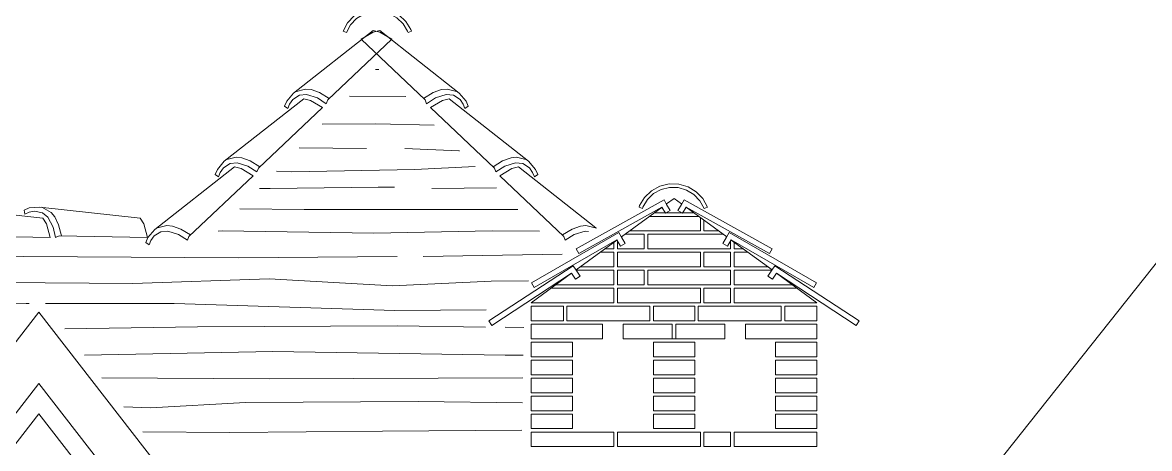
# Model space of a CAD drawing. Header units: millimetres. Extents: x -17502 to -16646, y 1856 to 2034.
# Drawn here: x -16908.244 to -16905.112, y 1876.376 to 1877.56 of the extents above; entities that cross this region are included whole.
import ezdxf

# ---------------------------------------------------------------- set-up
doc = ezdxf.new("R2010")
doc.units = ezdxf.units.MM
doc.layers.get('0').update_dxf_attribs({"lineweight": 9})
doc.layers.add('blocs', color=7, linetype='Continuous')
doc.layers.add('COUPE', color=7, linetype='Continuous', lineweight=9)

msp = doc.modelspace()

# ---------------------------------------------------------------- linework, layer by layer
at = {"lineweight": 9}
for points in [[(-16906.4546, 1877.0556), (-16906.4334, 1877.0711)], [(-16906.4122, 1877.0556), (-16906.4334, 1877.0711)], [(-16906.5798, 1876.9641), (-16906.4668, 1877.0467)], [(-16906.3787, 1877.0311), (-16906.4881, 1877.0311)], [(-16906.287, 1876.9641), (-16906.4, 1877.0467)], [(-16906.5566, 1876.9811), (-16906.3603, 1876.9811), (-16906.3603, 1877.0176)], [(-16906.365, 1877.0211), (-16906.5018, 1877.0211)], [(-16906.3503, 1877.0103), (-16906.3503, 1876.9811), (-16906.3102, 1876.9811)], [(-16906.5702, 1876.9711), (-16906.5165, 1876.9711), (-16906.5165, 1876.9311), (-16906.5903, 1876.9311), (-16906.5903, 1876.9522)], [(-16906.2765, 1876.9522), (-16906.2765, 1876.9311), (-16906.5065, 1876.9311), (-16906.5065, 1876.9711), (-16906.2965, 1876.9711)], [(-16906.7057, 1876.8721), (-16906.592, 1876.9552)], [(-16906.6003, 1876.9491), (-16906.6003, 1876.9311), (-16906.625, 1876.9311)], [(-16906.1611, 1876.8721), (-16906.2748, 1876.9552)], [(-16906.2665, 1876.9491), (-16906.2665, 1876.9311), (-16906.2418, 1876.9311)], [(-16906.6387, 1876.9211), (-16906.6003, 1876.9211), (-16906.6003, 1876.8811), (-16906.6934, 1876.8811)], [(-16906.2281, 1876.9211), (-16906.2665, 1876.9211), (-16906.2665, 1876.8811), (-16906.1734, 1876.8811)], [(-16906.7051, 1876.8711), (-16906.6003, 1876.8711), (-16906.6003, 1876.8311), (-16906.7618, 1876.8311)], [(-16906.1617, 1876.8711), (-16906.2665, 1876.8711), (-16906.2665, 1876.8311), (-16906.1049, 1876.8311)], [(-16906.8303, 1876.7811), (-16906.7179, 1876.8632)], [(-16906.0365, 1876.7811), (-16906.1489, 1876.8632)], [(-16906.7755, 1876.8211), (-16906.6003, 1876.8211), (-16906.6003, 1876.7811), (-16906.8303, 1876.7811)], [(-16906.0913, 1876.8211), (-16906.2665, 1876.8211), (-16906.2665, 1876.7811), (-16906.0365, 1876.7811)], [(-16906.4384, 1876.6811), (-16906.4284, 1876.6811)]]:
    msp.add_lwpolyline(points, dxfattribs=at)
for points in [[(-16906.3603, 1876.9211), (-16906.5903, 1876.9211), (-16906.5903, 1876.8811), (-16906.3603, 1876.8811)], [(-16906.2765, 1876.9211), (-16906.3503, 1876.9211), (-16906.3503, 1876.8811), (-16906.2765, 1876.8811)], [(-16906.5903, 1876.8711), (-16906.5165, 1876.8711), (-16906.5165, 1876.8311), (-16906.5903, 1876.8311)], [(-16906.5065, 1876.8711), (-16906.2765, 1876.8711), (-16906.2765, 1876.8311), (-16906.5065, 1876.8311)], [(-16906.3603, 1876.8211), (-16906.5903, 1876.8211), (-16906.5903, 1876.7811), (-16906.3603, 1876.7811)], [(-16906.2765, 1876.8211), (-16906.3503, 1876.8211), (-16906.3503, 1876.7811), (-16906.2765, 1876.7811)], [(-16908.9418, 1875.9866), (-16908.7929, 1875.9866), (-16908.198, 1876.7548), (-16907.603, 1875.9866), (-16907.4542, 1875.9866), (-16907.4542, 1875.9132), (-16907.6994, 1875.9132), (-16908.198, 1876.557), (-16908.6965, 1875.9132), (-16908.9418, 1875.9132)], [(-16906.7409, 1876.7311), (-16906.8303, 1876.7311), (-16906.8303, 1876.7711), (-16906.7409, 1876.7711)], [(-16906.7309, 1876.7711), (-16906.5009, 1876.7711), (-16906.5009, 1876.7311), (-16906.7309, 1876.7311)], [(-16906.3759, 1876.7311), (-16906.4909, 1876.7311), (-16906.4909, 1876.7711), (-16906.3759, 1876.7711)], [(-16906.1359, 1876.7711), (-16906.3659, 1876.7711), (-16906.3659, 1876.7311), (-16906.1359, 1876.7311)], [(-16906.1259, 1876.7311), (-16906.0365, 1876.7311), (-16906.0365, 1876.7711), (-16906.1259, 1876.7711)], [(-16906.8303, 1876.7211), (-16906.6318, 1876.7211), (-16906.6318, 1876.6811), (-16906.8303, 1876.6811)], [(-16906.5743, 1876.7211), (-16906.4384, 1876.7211), (-16906.4384, 1876.6811), (-16906.5743, 1876.6811)], [(-16906.2925, 1876.7211), (-16906.4284, 1876.7211), (-16906.4284, 1876.6811), (-16906.2925, 1876.6811)], [(-16906.0365, 1876.6811), (-16906.235, 1876.6811), (-16906.235, 1876.7211), (-16906.0365, 1876.7211)], [(-16906.8303, 1876.6311), (-16906.7153, 1876.6311), (-16906.7153, 1876.6711), (-16906.8303, 1876.6711)], [(-16906.3759, 1876.6311), (-16906.4909, 1876.6311), (-16906.4909, 1876.6711), (-16906.3759, 1876.6711)], [(-16906.0365, 1876.6311), (-16906.1515, 1876.6311), (-16906.1515, 1876.6711), (-16906.0365, 1876.6711)], [(-16906.8303, 1876.5811), (-16906.7153, 1876.5811), (-16906.7153, 1876.6211), (-16906.8303, 1876.6211)], [(-16906.3759, 1876.5811), (-16906.4909, 1876.5811), (-16906.4909, 1876.6211), (-16906.3759, 1876.6211)], [(-16906.0365, 1876.5811), (-16906.1515, 1876.5811), (-16906.1515, 1876.6211), (-16906.0365, 1876.6211)], [(-16908.9418, 1875.9132), (-16908.6965, 1875.9132), (-16908.198, 1876.557), (-16907.6994, 1875.9132), (-16907.4542, 1875.9132), (-16907.4542, 1875.8615), (-16907.7247, 1875.8615), (-16908.198, 1876.4725), (-16908.6712, 1875.8615), (-16908.9418, 1875.8615)], [(-16906.8303, 1876.5311), (-16906.7153, 1876.5311), (-16906.7153, 1876.5711), (-16906.8303, 1876.5711)], [(-16906.3759, 1876.5311), (-16906.4909, 1876.5311), (-16906.4909, 1876.5711), (-16906.3759, 1876.5711)], [(-16906.0365, 1876.5311), (-16906.1515, 1876.5311), (-16906.1515, 1876.5711), (-16906.0365, 1876.5711)], [(-16906.8303, 1876.4811), (-16906.7153, 1876.4811), (-16906.7153, 1876.5211), (-16906.8303, 1876.5211)], [(-16906.3759, 1876.4811), (-16906.4909, 1876.4811), (-16906.4909, 1876.5211), (-16906.3759, 1876.5211)], [(-16906.0365, 1876.4811), (-16906.1515, 1876.4811), (-16906.1515, 1876.5211), (-16906.0365, 1876.5211)], [(-16906.8303, 1876.4311), (-16906.7153, 1876.4311), (-16906.7153, 1876.4711), (-16906.8303, 1876.4711)], [(-16906.3759, 1876.4311), (-16906.4909, 1876.4311), (-16906.4909, 1876.4711), (-16906.3759, 1876.4711)], [(-16906.0365, 1876.4311), (-16906.1515, 1876.4311), (-16906.1515, 1876.4711), (-16906.0365, 1876.4711)], [(-16906.8303, 1876.4211), (-16906.6003, 1876.4211), (-16906.6003, 1876.3811), (-16906.8303, 1876.3811)], [(-16906.3603, 1876.4211), (-16906.5903, 1876.4211), (-16906.5903, 1876.3811), (-16906.3603, 1876.3811)], [(-16906.2765, 1876.4211), (-16906.3503, 1876.4211), (-16906.3503, 1876.3811), (-16906.2765, 1876.3811)], [(-16906.0365, 1876.4211), (-16906.2665, 1876.4211), (-16906.2665, 1876.3811), (-16906.0365, 1876.3811)]]:
    msp.add_lwpolyline(points, close=True, dxfattribs=at)
at = {"layer": 'blocs', "lineweight": 9}
for points in [[(-16907.263, 1877.4289), (-16907.2532, 1877.429)], [(-16907.3348, 1877.3551), (-16907.1787, 1877.3539)], [(-16907.4111, 1877.2768), (-16907.2618, 1877.2782), (-16907.1002, 1877.2747)], [(-16907.4746, 1877.2116), (-16907.288, 1877.2096)], [(-16907.1813, 1877.2096), (-16907.0312, 1877.203), (-16907.0292, 1877.2031)], [(-16907.5383, 1877.1462), (-16907.4964, 1877.1443), (-16907.1538, 1877.1508), (-16906.9862, 1877.1598)], [(-16907.5852, 1877.098), (-16907.5557, 1877.0986), (-16907.2555, 1877.1019), (-16907.2098, 1877.1019)], [(-16907.1066, 1877.0986), (-16906.927, 1877.1002)], [(-16907.6399, 1877.0418), (-16907.4612, 1877.0399), (-16907.0369, 1877.0399), (-16906.8672, 1877.0399)], [(-16907.7002, 1876.9799), (-16907.6888, 1876.9811), (-16907.2679, 1876.9745), (-16906.9383, 1876.9811), (-16906.8076, 1876.9798)], [(-16908.8962, 1876.8995), (-16908.2403, 1876.9093), (-16907.6431, 1876.9061), (-16907.2025, 1876.9093)], [(-16907.1307, 1876.9093), (-16906.7439, 1876.9156)], [(-16908.3024, 1876.8376), (-16907.9369, 1876.8344), (-16907.5583, 1876.8474), (-16907.2157, 1876.8278), (-16906.9416, 1876.8409), (-16906.838, 1876.842)], [(-16909.1768, 1876.77), (-16908.9484, 1876.7822), (-16908.7623, 1876.7822), (-16908.2337, 1876.7789), (-16908.225, 1876.7789)], [(-16908.1801, 1876.7789), (-16907.8225, 1876.7789), (-16907.209, 1876.7594), (-16906.9555, 1876.7613)], [(-16908.1263, 1876.7081), (-16907.7572, 1876.7136), (-16907.2024, 1876.7169), (-16906.9569, 1876.7135)], [(-16906.9024, 1876.7127), (-16906.851, 1876.712)], [(-16908.0712, 1876.6355), (-16907.5485, 1876.6451), (-16906.9023, 1876.6354), (-16906.8524, 1876.635)], [(-16908.0232, 1876.5723), (-16907.5588, 1876.57), (-16906.8535, 1876.5728)], [(-16907.9622, 1876.492), (-16907.8877, 1876.4892), (-16907.624, 1876.504), (-16907.144, 1876.5069), (-16906.8548, 1876.5026)], [(-16907.9094, 1876.4224), (-16907.6676, 1876.4202), (-16907.243, 1876.4239), (-16906.8561, 1876.4273)]]:
    msp.add_lwpolyline(points, dxfattribs=at)
at = {"layer": 'COUPE', "color": 7, "linetype": 'Continuous', "lineweight": 9}
for p, q in [((-16907.4905, 1877.3636), (-16907.2695, 1877.5374)), ((-16907.2696, 1877.533), (-16907.303, 1877.513)), ((-16907.2511, 1877.5374), (-16907.2696, 1877.533)), ((-16907.2695, 1877.5374), (-16907.2511, 1877.533)), ((-16907.0301, 1877.3636), (-16907.2511, 1877.5374)), ((-16907.2511, 1877.533), (-16907.2176, 1877.513)), ((-16907.2176, 1877.513), (-16907.3955, 1877.3447)), ((-16907.303, 1877.513), (-16907.1251, 1877.3447)), ((-16907.4865, 1877.3675), (-16907.4571, 1877.3748)), ((-16907.4571, 1877.3748), (-16907.4416, 1877.3732)), ((-16907.4416, 1877.3732), (-16907.4183, 1877.3651)), ((-16907.0791, 1877.3732), (-16907.1024, 1877.3651)), ((-16907.0636, 1877.3748), (-16907.0791, 1877.3732)), ((-16907.0341, 1877.3675), (-16907.0636, 1877.3748)), ((-16907.6833, 1877.174), (-16907.4623, 1877.3478)), ((-16907.5156, 1877.3274), (-16907.5095, 1877.3414)), ((-16907.5095, 1877.3414), (-16907.4905, 1877.3636)), ((-16907.4927, 1877.3458), (-16907.5017, 1877.3328)), ((-16907.4741, 1877.3576), (-16907.4927, 1877.3458)), ((-16907.4544, 1877.3595), (-16907.4741, 1877.3576)), ((-16907.4623, 1877.3478), (-16907.4439, 1877.3434)), ((-16907.4244, 1877.3502), (-16907.4544, 1877.3595)), ((-16907.4439, 1877.3434), (-16907.4104, 1877.3234)), ((-16907.3995, 1877.3341), (-16907.4244, 1877.3502)), ((-16907.4183, 1877.3651), (-16907.3915, 1877.3487)), ((-16907.3955, 1877.3447), (-16907.3995, 1877.3341)), ((-16907.1024, 1877.3651), (-16907.1292, 1877.3487)), ((-16907.1251, 1877.3447), (-16907.1211, 1877.3341)), ((-16907.1211, 1877.3341), (-16907.0962, 1877.3502)), ((-16907.0768, 1877.3434), (-16907.1103, 1877.3234)), ((-16907.0962, 1877.3502), (-16907.0662, 1877.3595)), ((-16907.0584, 1877.3478), (-16907.0768, 1877.3434)), ((-16907.0662, 1877.3595), (-16907.0465, 1877.3576)), ((-16906.8373, 1877.174), (-16907.0584, 1877.3478)), ((-16907.0465, 1877.3576), (-16907.0279, 1877.3458)), ((-16907.0111, 1877.3414), (-16907.0301, 1877.3636)), ((-16907.0279, 1877.3458), (-16907.019, 1877.3328)), ((-16907.005, 1877.3274), (-16907.0111, 1877.3414)), ((-16907.4104, 1877.3234), (-16907.5883, 1877.1551)), ((-16907.5063, 1877.3208), (-16907.5156, 1877.3274)), ((-16907.5017, 1877.3328), (-16907.5063, 1877.3208)), ((-16907.1103, 1877.3234), (-16906.9323, 1877.1551)), ((-16907.019, 1877.3328), (-16907.0143, 1877.3208)), ((-16907.0143, 1877.3208), (-16907.005, 1877.3274)), ((-16907.6793, 1877.1779), (-16907.6498, 1877.1852)), ((-16907.6498, 1877.1852), (-16907.6344, 1877.1836)), ((-16907.6344, 1877.1836), (-16907.611, 1877.1755)), ((-16906.8863, 1877.1836), (-16906.9096, 1877.1755)), ((-16906.8708, 1877.1852), (-16906.8863, 1877.1836)), ((-16906.8413, 1877.1779), (-16906.8708, 1877.1852)), ((-16907.8761, 1876.9843), (-16907.6551, 1877.1582)), ((-16907.7084, 1877.1378), (-16907.7023, 1877.1517)), ((-16907.7023, 1877.1517), (-16907.6833, 1877.174)), ((-16907.6855, 1877.1562), (-16907.6944, 1877.1432)), ((-16907.6669, 1877.168), (-16907.6855, 1877.1562)), ((-16907.6472, 1877.1699), (-16907.6669, 1877.168)), ((-16907.6551, 1877.1582), (-16907.6366, 1877.1538)), ((-16907.6172, 1877.1606), (-16907.6472, 1877.1699)), ((-16907.6366, 1877.1538), (-16907.6031, 1877.1338)), ((-16907.5923, 1877.1445), (-16907.6172, 1877.1606)), ((-16907.611, 1877.1755), (-16907.5842, 1877.1591)), ((-16907.5883, 1877.1551), (-16907.5923, 1877.1445)), ((-16906.9096, 1877.1755), (-16906.9364, 1877.1591)), ((-16906.9323, 1877.1551), (-16906.9284, 1877.1445)), ((-16906.9284, 1877.1445), (-16906.9035, 1877.1606)), ((-16906.884, 1877.1538), (-16906.9175, 1877.1338)), ((-16906.9035, 1877.1606), (-16906.8735, 1877.1699)), ((-16906.8656, 1877.1582), (-16906.884, 1877.1538)), ((-16906.8735, 1877.1699), (-16906.8537, 1877.168)), ((-16906.6505, 1876.9891), (-16906.8656, 1877.1582)), ((-16906.8537, 1877.168), (-16906.8351, 1877.1562)), ((-16906.8183, 1877.1517), (-16906.8373, 1877.174)), ((-16906.8351, 1877.1562), (-16906.8262, 1877.1432)), ((-16906.8122, 1877.1378), (-16906.8183, 1877.1517)), ((-16907.6031, 1877.1338), (-16907.7811, 1876.9655)), ((-16907.6991, 1877.1312), (-16907.7084, 1877.1378)), ((-16907.6944, 1877.1432), (-16907.6991, 1877.1312)), ((-16906.9175, 1877.1338), (-16906.7396, 1876.9655)), ((-16906.8262, 1877.1432), (-16906.8215, 1877.1312)), ((-16906.8215, 1877.1312), (-16906.8122, 1877.1378)), ((-16908.4664, 1877.0469), (-16908.1869, 1877.0158)), ((-16908.2393, 1877.0386), (-16908.2251, 1877.0444)), ((-16908.2373, 1877.0275), (-16908.2393, 1877.0386)), ((-16908.2255, 1877.0327), (-16908.2373, 1877.0275)), ((-16908.21, 1877.0358), (-16908.2255, 1877.0327)), ((-16908.2251, 1877.0444), (-16908.196, 1877.0469)), ((-16908.1885, 1877.0312), (-16908.21, 1877.0358)), ((-16908.196, 1877.0469), (-16907.9165, 1877.0158)), ((-16908.1903, 1877.0469), (-16908.1642, 1877.0314)), ((-16908.1731, 1877.0186), (-16908.1885, 1877.0312)), ((-16908.1642, 1877.0314), (-16908.1543, 1877.0194)), ((-16908.1869, 1877.0158), (-16908.1769, 1876.9998)), ((-16908.1769, 1876.9998), (-16908.167, 1876.962)), ((-16908.1582, 1876.9909), (-16908.1731, 1877.0186)), ((-16908.1543, 1877.0194), (-16908.1434, 1876.9973)), ((-16908.1434, 1876.9973), (-16908.1358, 1876.9668)), ((-16907.9165, 1877.0158), (-16907.9065, 1876.9998)), ((-16907.9065, 1876.9998), (-16907.8966, 1876.962)), ((-16907.8721, 1876.9883), (-16907.8426, 1876.9956)), ((-16907.8426, 1876.9956), (-16907.8271, 1876.994)), ((-16907.8271, 1876.994), (-16907.8038, 1876.9859)), ((-16906.6935, 1876.994), (-16906.7168, 1876.9859)), ((-16906.678, 1876.9956), (-16906.6935, 1876.994)), ((-16906.6486, 1876.9883), (-16906.678, 1876.9956)), ((-16908.167, 1876.962), (-16908.4119, 1876.9668)), ((-16908.1518, 1876.962), (-16908.1582, 1876.9909)), ((-16908.1415, 1876.9668), (-16908.1518, 1876.962)), ((-16907.8966, 1876.962), (-16908.1415, 1876.9668)), ((-16907.9012, 1876.9482), (-16907.8951, 1876.9621)), ((-16907.8951, 1876.9621), (-16907.8761, 1876.9843)), ((-16907.8783, 1876.9666), (-16907.8872, 1876.9536)), ((-16907.8597, 1876.9784), (-16907.8783, 1876.9666)), ((-16907.84, 1876.9803), (-16907.8597, 1876.9784)), ((-16907.8099, 1876.971), (-16907.84, 1876.9803)), ((-16907.7851, 1876.9549), (-16907.8099, 1876.971)), ((-16907.8038, 1876.9859), (-16907.777, 1876.9695)), ((-16907.7811, 1876.9655), (-16907.7851, 1876.9549)), ((-16906.7168, 1876.9859), (-16906.7436, 1876.9695)), ((-16906.7396, 1876.9655), (-16906.7356, 1876.9549)), ((-16906.7356, 1876.9549), (-16906.7107, 1876.971)), ((-16906.7107, 1876.971), (-16906.6807, 1876.9803)), ((-16906.6807, 1876.9803), (-16906.6711, 1876.9794)), ((-16907.8919, 1876.9416), (-16907.9012, 1876.9482)), ((-16907.8872, 1876.9536), (-16907.8919, 1876.9416))]:
    msp.add_line(p, q, dxfattribs=at)
at = {"layer": 'COUPE', "color": 7, "lineweight": 9}
msp.add_lwpolyline([(-16905.5896, 1876.2669), (-16904.9575, 1877.0621), (-16904.172, 1879.4065)], dxfattribs=at)
at = {"layer": 'COUPE', "color": 7, "linetype": 'Continuous', "lineweight": 9}
for points in [[(-16907.3531, 1877.5358), (-16907.3438, 1877.5322), (-16907.3322, 1877.5532), (-16907.3156, 1877.5706), (-16907.2951, 1877.583), (-16907.2721, 1877.5897), (-16907.2481, 1877.5903), (-16907.2248, 1877.5846), (-16907.2037, 1877.573), (-16907.1864, 1877.5564), (-16907.174, 1877.5359), (-16907.1724, 1877.5322), (-16907.1631, 1877.5358), (-16907.1648, 1877.54), (-16907.1786, 1877.5627), (-16907.1978, 1877.5811), (-16907.2212, 1877.5939), (-16907.247, 1877.6002), (-16907.2736, 1877.5996), (-16907.2992, 1877.5922), (-16907.3219, 1877.5784), (-16907.3403, 1877.5591), (-16907.3531, 1877.5358)], [(-16906.3406, 1877.0469), (-16906.3499, 1877.0433), (-16906.3615, 1877.0643), (-16906.3781, 1877.0816), (-16906.3986, 1877.0941), (-16906.4216, 1877.1008), (-16906.4456, 1877.1013), (-16906.4689, 1877.0956), (-16906.49, 1877.0841), (-16906.5073, 1877.0675), (-16906.5197, 1877.047), (-16906.5213, 1877.0433), (-16906.5306, 1877.0469), (-16906.5289, 1877.051), (-16906.5151, 1877.0738), (-16906.4959, 1877.0922), (-16906.4725, 1877.105), (-16906.4467, 1877.1113), (-16906.4201, 1877.1107), (-16906.3945, 1877.1032), (-16906.3718, 1877.0894), (-16906.3534, 1877.0702), (-16906.3406, 1877.0469)], [(-16906.467, 1877.047), (-16906.6983, 1876.9178), (-16906.7056, 1876.9309), (-16906.4612, 1877.0674), (-16906.4539, 1877.0543), (-16906.4441, 1877.0369), (-16906.4572, 1877.0296), (-16906.467, 1877.047)], [(-16906.3998, 1877.047), (-16906.1684, 1876.9178), (-16906.1611, 1876.9309), (-16906.4056, 1877.0674), (-16906.4129, 1877.0543), (-16906.4226, 1877.0369), (-16906.4095, 1877.0296), (-16906.3998, 1877.047)], [(-16906.5922, 1876.9555), (-16906.8216, 1876.8229), (-16906.8291, 1876.8359), (-16906.5867, 1876.976), (-16906.5792, 1876.963), (-16906.5692, 1876.9457), (-16906.5822, 1876.9382), (-16906.5922, 1876.9555)], [(-16906.2746, 1876.9555), (-16906.0452, 1876.8229), (-16906.0377, 1876.8359), (-16906.2801, 1876.976), (-16906.2876, 1876.963), (-16906.2976, 1876.9457), (-16906.2846, 1876.9382), (-16906.2746, 1876.9555)], [(-16906.7179, 1876.8632), (-16906.9396, 1876.718), (-16906.9478, 1876.7306), (-16906.7135, 1876.884), (-16906.7053, 1876.8714), (-16906.6944, 1876.8547), (-16906.7069, 1876.8465), (-16906.7179, 1876.8632)], [(-16906.1489, 1876.8632), (-16905.9272, 1876.718), (-16905.919, 1876.7306), (-16906.1533, 1876.884), (-16906.1615, 1876.8714), (-16906.1724, 1876.8547), (-16906.1599, 1876.8465), (-16906.1489, 1876.8632)]]:
    msp.add_lwpolyline(points, close=True, dxfattribs=at)

doc.saveas('drawing.dxf')
